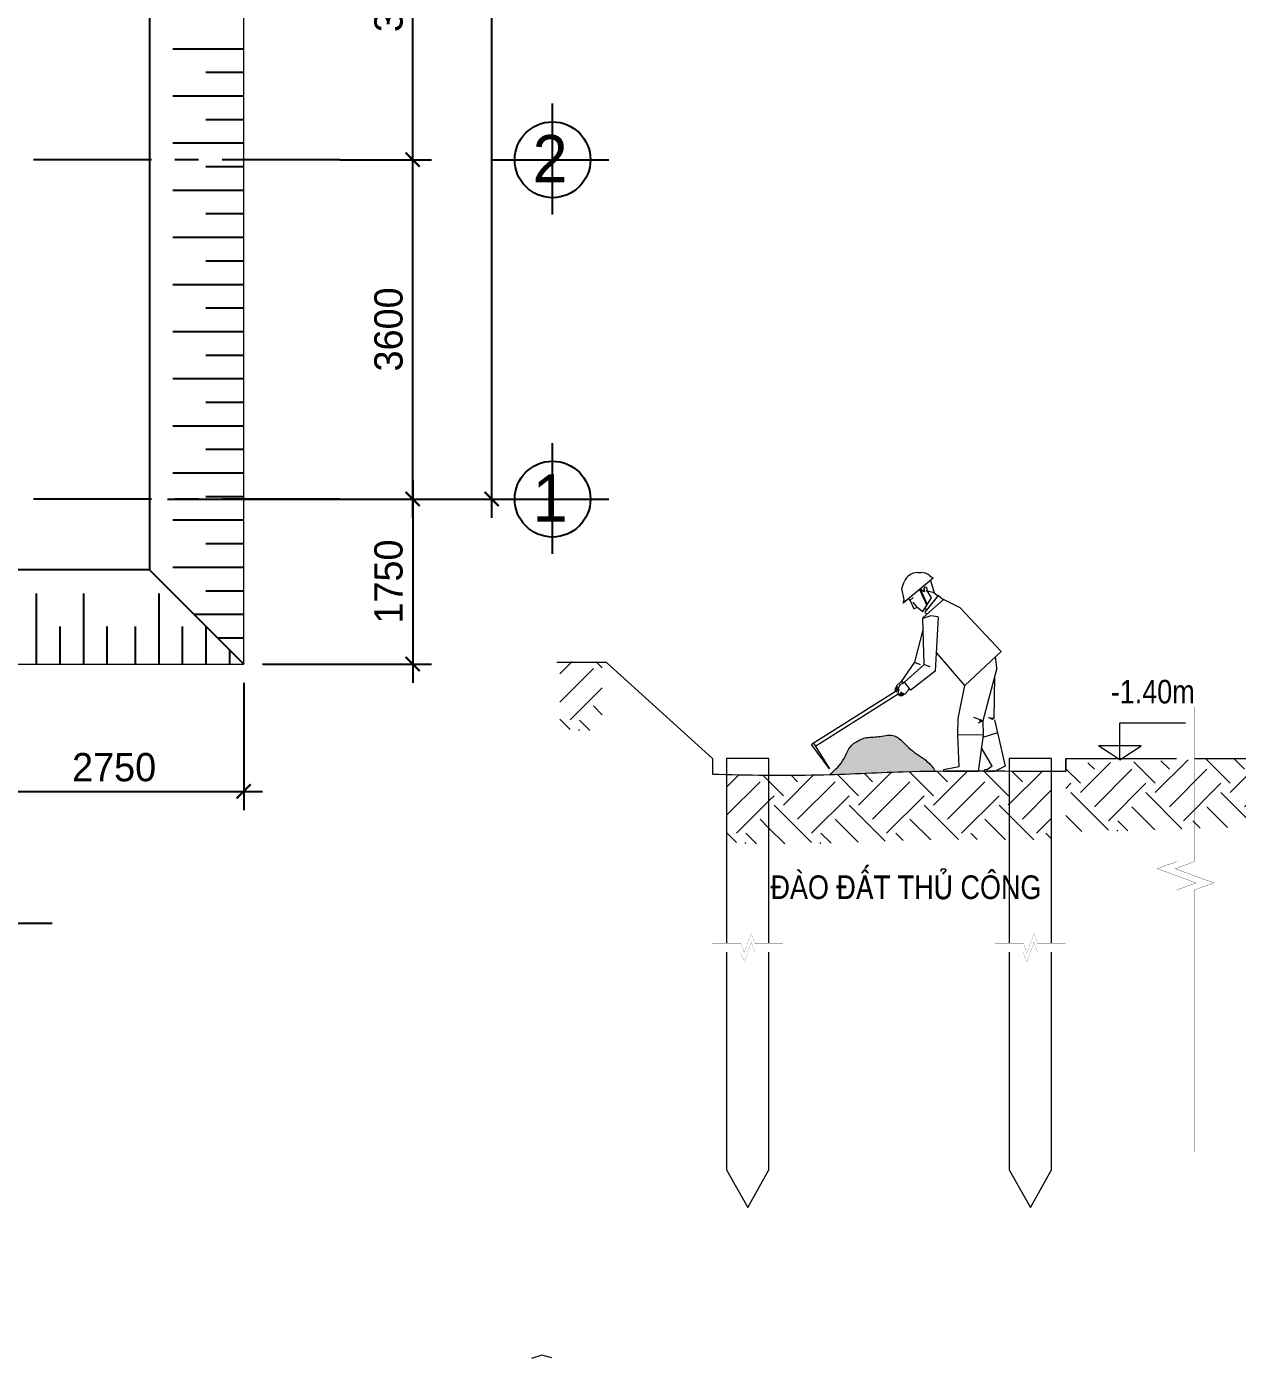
# Model space of a CAD drawing. Extents: x -134084 to 44078, y -38908 to 20492.
# Drawn here: x 19581 to 32428, y -22884 to -8756 of the extents above; entities that cross this region are included whole.
import ezdxf

# ---------------------------------------------------------------- set-up
doc = ezdxf.new("R2010")
doc.units = 0
doc.header["$MEASUREMENT"] = 0
doc.linetypes.add('CENTER', pattern=[2, 1.25, -0.25, 0.25, -0.25])
doc.layers.get('0').update_dxf_attribs({"linetype": 'CONTINUOUS'})
doc.layers.get('DEFPOINTS').update_dxf_attribs({"linetype": 'CONTINUOUS'})
for name, color, linetype in [('CHU', 3, 'CONTINUOUS'), ('DIM', 8, 'CONTINUOUS'), ('K2', 4, 'CONTINUOUS'), ('NET-CAT', 3, 'CONTINUOUS'), ('THAY', 4, 'CONTINUOUS'), ('tim truc', 9, 'CONTINUOUS')]:
    doc.layers.add(name, color=color, linetype=linetype)
for name, color, linetype, lineweight in [('K-THUOC', 7, 'CONTINUOUS', 18), ('KICTHUOC', 3, 'CONTINUOUS', 20), ('MANH', 3, 'CONTINUOUS', 15)]:
    doc.layers.add(name, color=color, linetype=linetype, lineweight=lineweight)
doc.styles.add('H', font='')
doc.styles.add('TIEU DE_02_SON', font='', dxfattribs={"height": 500})
doc.styles.get('H').set_extended_font_data('VNI-Avo')
doc.styles.get('TIEU DE_02_SON').set_extended_font_data('VNI-Helve-Condense')
doc.dimstyles.new('1-100', dxfattribs={"dimtxt": 300, "dimasz": 150, "dimexe": 200, "dimexo": 200, "dimgap": 100, "dimtad": 1, "dimtoh": 1, "dimdec": 0, "dimzin": 0, "dimdsep": 46, "dimtxsty": 'H', "dimblk": 'ARCHTICK', "dimcen": 1, "dimdle": 200, "dimclrd": 8, "dimclre": 8, "dimclrt": 3, "dimadec": 0, "dimazin": 0, "dimtfac": 1, "dimtdec": 0, "dimtix": 1, "dimtmove": 2, "dimatfit": 3, "dimldrblk": 'ARCHTICK', "dimfxl": 1, "dimtolj": 1, "dimtzin": 0, "dimarcsym": 0})
pattern_1 = [(45, (-175737.27, -299714.05), (9e-14, 795.4951), [562.5, -562.5]), (45, (-175886.4, -299564.9), (9e-14, 795.4951), [562.5, -562.5]), (45, (-176035.6, -299415.74), (9e-14, 795.4951), [562.5, -562.5]), (135, (-176035.6, -299316.3), (-795.4951, 2e-13), [562.5, -562.5]), (135, (-175886.4, -299167.15), (-795.4951, 2e-13), [562.5, -562.5]), (135, (-175737.27, -299018), (-795.4951, 2e-13), [562.5, -562.5])]

# ---------------------------------------------------------------- blocks, each defined once
blk = doc.blocks.new('_ArchTick')
at = {"color": 0, "linetype": 'ByBlock', "const_width": 0.15}
blk.add_lwpolyline([(-0.5, -0.5), (0.5, 0.5)], dxfattribs=at)
blk = doc.blocks.new('*D58')
at = {"layer": 'DEFPOINTS', "color": 0, "transparency": 16777216}
for p in [(23552, 13832), (21724, -13768), (24515, -13768)]:
    blk.add_point(p, dxfattribs=at)
at = {"layer": 'DIM', "color": 8, "lineweight": -2, "transparency": 16777216}
for p, q in [((24515, 14032), (24515, -13968)), ((23752, 13832), (24715, 13832)), ((21924, -13768), (24715, -13768))]:
    blk.add_line(p, q, dxfattribs=at)
at = {"layer": 'DIM', "color": 8, "lineweight": -2, "transparency": 16777216, "xscale": 150, "yscale": 150, "zscale": 150}
for p, rotation in [((24515, 13832), 90), ((24515, -13768), 270)]:
    blk.add_blockref('_ArchTick', p, dxfattribs=dict(at, rotation=rotation))
at = {"layer": 'DIM', "color": 3, "transparency": 16777216, "insert": (24259, 32), "char_height": 300, "attachment_point": 5, "rotation": 90, "style": 'H'}
blk.add_mtext('\\A1;27600', dxfattribs=at)
blk = doc.blocks.new('*D60')
at = {"layer": 'DEFPOINTS', "color": 0, "transparency": 16777216}
for p in [(22705, -10168), (23677, -10168), (20876, -13768)]:
    blk.add_point(p, dxfattribs=at)
at = {"layer": 'DIM', "color": 8, "lineweight": -2, "transparency": 16777216}
for p, q in [((23677, -13968), (23677, -9968)), ((22905, -10168), (23877, -10168)), ((21076, -13768), (23877, -13768))]:
    blk.add_line(p, q, dxfattribs=at)
at = {"layer": 'DIM', "color": 8, "lineweight": -2, "transparency": 16777216, "xscale": 150, "yscale": 150, "zscale": 150}
for p, rotation in [((23677, -10168), 90), ((23677, -13768), 270)]:
    blk.add_blockref('_ArchTick', p, dxfattribs=dict(at, rotation=rotation))
at = {"layer": 'DIM', "color": 3, "transparency": 16777216, "insert": (23422, -11968), "char_height": 300, "attachment_point": 5, "rotation": 90, "style": 'H'}
blk.add_mtext('\\A1;3600', dxfattribs=at)
blk = doc.blocks.new('*D61')
at = {"layer": 'DEFPOINTS', "color": 0, "transparency": 16777216}
for p in [(22705, -6568), (23677, -6568), (22705, -10168)]:
    blk.add_point(p, dxfattribs=at)
at = {"layer": 'DIM', "color": 8, "lineweight": -2, "transparency": 16777216}
for p, q in [((23677, -10368), (23677, -6368)), ((22905, -6568), (23877, -6568)), ((22905, -10168), (23877, -10168))]:
    blk.add_line(p, q, dxfattribs=at)
at = {"layer": 'DIM', "color": 8, "lineweight": -2, "transparency": 16777216, "xscale": 150, "yscale": 150, "zscale": 150}
for p, rotation in [((23677, -6568), 90), ((23677, -10168), 270)]:
    blk.add_blockref('_ArchTick', p, dxfattribs=dict(at, rotation=rotation))
at = {"layer": 'DIM', "color": 3, "transparency": 16777216, "insert": (23422, -8368), "char_height": 300, "attachment_point": 5, "rotation": 90, "style": 'H'}
blk.add_mtext('\\A1;3600', dxfattribs=at)
blk = doc.blocks.new('*D66')
at = {"layer": 'DEFPOINTS', "color": 0, "transparency": 16777216}
for p in [(21924, -13768), (21884, -15518), (23677, -15518)]:
    blk.add_point(p, dxfattribs=at)
at = {"layer": 'THAY', "color": 8, "lineweight": -2, "transparency": 16777216}
for p, q in [((23677, -13568), (23677, -15718)), ((22124, -13768), (23877, -13768)), ((22084, -15518), (23877, -15518))]:
    blk.add_line(p, q, dxfattribs=at)
at = {"layer": 'THAY', "color": 8, "lineweight": -2, "transparency": 16777216, "xscale": 150, "yscale": 150, "zscale": 150}
for p, rotation in [((23677, -13768), 90), ((23677, -15518), 270)]:
    blk.add_blockref('_ArchTick', p, dxfattribs=dict(at, rotation=rotation))
at = {"layer": 'THAY', "color": 3, "transparency": 16777216, "insert": (23422, -14643), "char_height": 300, "attachment_point": 5, "rotation": 90, "style": 'H'}
blk.add_mtext('\\A1;1750', dxfattribs=at)
blk = doc.blocks.new('*D67')
at = {"layer": 'DEFPOINTS', "color": 0, "transparency": 16777216}
for p in [(21884, -15518), (19134, -16448), (21884, -16869)]:
    blk.add_point(p, dxfattribs=at)
at = {"layer": 'THAY', "color": 8, "lineweight": -2, "transparency": 16777216}
for p, q in [((21884, -15718), (21884, -17069)), ((19134, -16648), (19134, -17069)), ((18934, -16869), (22084, -16869))]:
    blk.add_line(p, q, dxfattribs=at)
at = {"layer": 'THAY', "color": 8, "lineweight": -2, "transparency": 16777216, "xscale": 150, "yscale": 150, "zscale": 150, "rotation": 180}
blk.add_blockref('_ArchTick', (19134, -16869), dxfattribs=at)
at = {"layer": 'THAY', "color": 8, "lineweight": -2, "transparency": 16777216, "xscale": 150, "yscale": 150, "zscale": 150}
blk.add_blockref('_ArchTick', (21884, -16869), dxfattribs=at)
at = {"layer": 'THAY', "color": 3, "transparency": 16777216, "insert": (20509, -16614), "char_height": 300, "attachment_point": 5, "style": 'H'}
blk.add_mtext('\\A1;2750', dxfattribs=at)

msp = doc.modelspace()

# ---------------------------------------------------------------- hatches: boundary and pattern name
at = {"layer": 'KICTHUOC'}
h = msp.add_hatch(dxfattribs=at)
h.set_pattern_fill('EARTH', color=256, scale=2250, angle=45, style=0)
h.set_pattern_definition([(45, (-177505.27, -298512.93), (9e-14, 795.4951), [562.5, -562.5]), (45, (-177654.4, -298363.8), (9e-14, 795.4951), [562.5, -562.5]), (45, (-177803.6, -298214.6), (9e-14, 795.4951), [562.5, -562.5]), (135, (-177803.6, -298115.2), (-795.4951, 2e-13), [562.5, -562.5]), (135, (-177654.4, -297966), (-795.4951, 2e-13), [562.5, -562.5]), (135, (-177505.27, -297816.9), (-795.4951, 2e-13), [562.5, -562.5])])
edge = h.paths.add_edge_path()
edge.add_spline(control_points=[(25689, -15495.3), (25539, -15494.1), (25389, -15491.5), (25239, -15488.5)], knot_values=[99.9788938, 99.9788938, 99.9788938, 99.9788938, 399.9405183, 399.9405183, 399.9405183, 399.9405183], degree=3, periodic=0)
edge.add_line((25239, -15488.5), (25239, -16218))
edge.add_spline(control_points=[(25239, -16218), (25279.6, -16218.4), (25303.8, -16218.9), (25447.4, -16221.6), (25567.7, -16223.4), (25689, -16224.4)], knot_values=[120.4707222, 120.4707222, 120.4707222, 120.4707222, 168.3704803, 168.3704803, 403.8794669, 403.8794669, 403.8794669, 403.8794669], degree=3, periodic=0)
edge.add_line((25689, -16224.4), (25689, -15495.3))
h = msp.add_hatch(dxfattribs=at)
h.set_pattern_fill('AR-SAND', color=256, scale=15, style=0)
h.set_pattern_definition([(37.5, (-175737.268, -299714.05), (-0.9449004, 28.9023565), [0, -22.8, 0, -25.5, 0, -24.375]), (7.5, (-175737.268, -299714.05), (26.5466506, 42.332191), [0, -12.3, 0, -20.55, 0, -7.875]), (327.5, (-175755.718, -299714.05), (46.712128, 0.0848858), [0, -7.5, 0, -27, 0, -35.25]), (317.5, (-175755.718, -299714.05), (45.091899, 13.1651335), [0, -3.75, 0, -17.7, 0, -20.25])])
edge = h.paths.add_edge_path()
edge.add_spline(control_points=[(29216.6, -16653.6), (29212, -16644.7), (29186.1, -16595.4), (29091.3, -16508.6), (28934.5, -16420.2), (28800.5, -16240.3), (28619.8, -16297.8), (28494.5, -16288.9), (28391.1, -16333.3), (28301.4, -16400.5), (28251.2, -16556.3), (28161, -16638.5), (28104.4, -16690.2)], knot_values=[0, 0, 0, 0, 19.9601333, 111.3486581, 248.0949618, 391.8292486, 495.6560868, 590.4628416, 642.074694, 717.3707444, 806.3714977, 957.0019429, 957.0019429, 957.0019429, 957.0019429], degree=3, periodic=0)
edge.add_spline(control_points=[(28104.4, -16690.2), (28363.2, -16682.2), (28733.8, -16662.2), (29104.7, -16655), (29216.6, -16653.6)], knot_values=[831.6369859, 831.6369859, 831.6369859, 831.6369859, 1349.5994576, 1573.5854959, 1573.5854959, 1573.5854959, 1573.5854959], degree=3, periodic=0)
h = msp.add_hatch(dxfattribs=at)
h.set_pattern_fill('EARTH', color=256, scale=2250, angle=45, style=0)
h.set_pattern_definition([(45, (-172587.27, -299582), (9e-14, 795.4951), [562.5, -562.5]), (45, (-172736.4, -299432.84), (9e-14, 795.4951), [562.5, -562.5]), (45, (-172885.6, -299283.7), (9e-14, 795.4951), [562.5, -562.5]), (135, (-172885.6, -299184.25), (-795.4951, 2e-13), [562.5, -562.5]), (135, (-172736.4, -299035.1), (-795.4951, 2e-13), [562.5, -562.5]), (135, (-172587.27, -298885.94), (-795.4951, 2e-13), [562.5, -562.5])])
edge = h.paths.add_edge_path()
edge.add_spline(control_points=[(33157, -16520.8), (33108.4, -16520.5), (33059.8, -16520.3), (33011.3, -16520.1)], knot_values=[2003.309991, 2003.309991, 2003.309991, 2003.309991, 2100.4509862, 2100.4509862, 2100.4509862, 2100.4509862], degree=3, periodic=0)
edge.add_line((33011.3, -16520.1), (33001.3, -16525))
edge.add_line((33001.3, -16525), (32915.2, -16525))
edge.add_line((32915.2, -16525), (32892.9, -16525))
edge.add_line((32892.9, -16525), (32892.9, -16519.7))
edge.add_spline(control_points=[(32892.9, -16519.7), (32870.9, -16519.6), (32848.8, -16519.6), (32826.8, -16519.6)], knot_values=[1880.3502202, 1880.3502202, 1880.3502202, 1880.3502202, 1924.4164906, 1924.4164906, 1924.4164906, 1924.4164906], degree=3, periodic=0)
edge.add_line((32826.8, -16519.6), (32826, -16525))
edge.add_line((32826, -16525), (32460.6, -16525))
edge.add_line((32460.6, -16525), (32460.6, -16520.6))
edge.add_spline(control_points=[(32460.6, -16520.6), (32429.3, -16520.8), (32398, -16521.1), (32366.6, -16521.5)], knot_values=[1573.5854959, 1573.5854959, 1573.5854959, 1573.5854959, 1636.2629448, 1636.2629448, 1636.2629448, 1636.2629448], degree=3, periodic=0)
edge.add_spline(control_points=[(32366.6, -16521.5), (32254.7, -16522.9), (31883.8, -16530.1), (31513.2, -16550.1), (31254.4, -16558.1)], knot_values=[831.6369859, 831.6369859, 831.6369859, 831.6369859, 1055.6230241, 1573.5854959, 1573.5854959, 1573.5854959, 1573.5854959], degree=3, periodic=0)
edge.add_spline(control_points=[(31254.4, -16558.1), (31213.9, -16559.4), (30998.2, -16565.3), (30782.4, -16565.9), (30607, -16564.4)], knot_values=[399.9405183, 399.9405183, 399.9405183, 399.9405183, 480.8505972, 831.6369859, 831.6369859, 831.6369859, 831.6369859], degree=3, periodic=0)
edge.add_line((30607, -16564.4), (30607, -17293.5))
edge.add_spline(control_points=[(30607, -17293.5), (30625.9, -17293.6), (30644.7, -17293.8), (30804.2, -17294.7), (30946.1, -17294.2), (31103.7, -17291.3), (31118.1, -17291), (31143.3, -17290.4), (31154.2, -17290.2), (31175.9, -17289.7), (31186.7, -17289.4), (31219.2, -17288.5), (31240.7, -17287.9), (31305.2, -17286), (31347.9, -17284.5), (31483.8, -17279.6), (31575.9, -17275.7), (31757.2, -17268), (31846.5, -17264.3), (31963.2, -17260), (31991.9, -17259), (32029.9, -17257.8), (32039.5, -17257.5), (32057.1, -17257), (32065.1, -17256.8), (32081.1, -17256.3), (32089.1, -17256.1), (32113.2, -17255.4), (32129.3, -17255), (32177.5, -17253.9), (32209.8, -17253.2), (32306.7, -17251.4), (32371.6, -17250.5), (32567.1, -17248.6), (32698.6, -17248.4), (32939, -17248.8), (33047.7, -17249.3), (33157, -17249.8)], knot_values=[403.8794669, 403.8794669, 403.8794669, 403.8794669, 440.4993348, 440.4993348, 712.6281893, 712.6281893, 739.8084408, 739.8084408, 760.4049417, 760.4049417, 781.0014426, 781.0014426, 822.1944443, 822.1944443, 904.5804478, 904.5804478, 1086.1355137, 1086.1355137, 1267.6905795, 1267.6905795, 1327.1835748, 1327.1835748, 1347.1759111, 1347.1759111, 1363.9557287, 1363.9557287, 1380.7355462, 1380.7355462, 1414.2951813, 1414.2951813, 1481.4144514, 1481.4144514, 1615.6529917, 1615.6529917, 1884.1300722, 1884.1300722, 2102.6624465, 2102.6624465, 2102.6624465, 2102.6624465], degree=3, periodic=0)
edge.add_line((33157, -17249.8), (33157, -16520.8))
h = msp.add_hatch(dxfattribs=at)
h.set_pattern_fill('EARTH', color=256, scale=2250, angle=45, style=0)
h.set_pattern_definition(pattern_1)
edge = h.paths.add_edge_path()
edge.add_spline(control_points=[(30007, -16652.8), (29958.4, -16652.6), (29909.8, -16652.4), (29861.3, -16652.2)], knot_values=[2003.309991, 2003.309991, 2003.309991, 2003.309991, 2100.4509862, 2100.4509862, 2100.4509862, 2100.4509862], degree=3, periodic=0)
edge.add_line((29861.3, -16652.2), (29851.3, -16657))
edge.add_line((29851.3, -16657), (29765.2, -16657))
edge.add_line((29765.2, -16657), (29742.9, -16657))
edge.add_line((29742.9, -16657), (29742.9, -16651.8))
edge.add_spline(control_points=[(29742.9, -16651.8), (29720.9, -16651.7), (29698.8, -16651.6), (29676.8, -16651.6)], knot_values=[1880.3502202, 1880.3502202, 1880.3502202, 1880.3502202, 1924.4164906, 1924.4164906, 1924.4164906, 1924.4164906], degree=3, periodic=0)
edge.add_line((29676.8, -16651.6), (29676, -16657))
edge.add_line((29676, -16657), (29310.6, -16657))
edge.add_line((29310.6, -16657), (29310.6, -16652.6))
edge.add_spline(control_points=[(29310.6, -16652.6), (29279.3, -16652.9), (29248, -16653.2), (29216.6, -16653.6)], knot_values=[1573.5854959, 1573.5854959, 1573.5854959, 1573.5854959, 1636.2629448, 1636.2629448, 1636.2629448, 1636.2629448], degree=3, periodic=0)
edge.add_spline(control_points=[(29216.6, -16653.6), (29104.7, -16655), (28733.8, -16662.2), (28363.2, -16682.2), (28104.4, -16690.2)], knot_values=[831.6369859, 831.6369859, 831.6369859, 831.6369859, 1055.6230241, 1573.5854959, 1573.5854959, 1573.5854959, 1573.5854959], degree=3, periodic=0)
edge.add_spline(control_points=[(28104.4, -16690.2), (28063.9, -16691.5), (27848.2, -16697.4), (27632.4, -16697.9), (27457, -16696.5)], knot_values=[399.9405183, 399.9405183, 399.9405183, 399.9405183, 480.8505972, 831.6369859, 831.6369859, 831.6369859, 831.6369859], degree=3, periodic=0)
edge.add_line((27457, -16696.5), (27457, -17425.5))
edge.add_spline(control_points=[(27457, -17425.5), (27475.9, -17425.7), (27494.7, -17425.8), (27654.2, -17426.7), (27796.1, -17426.2), (27953.7, -17423.3), (27968.1, -17423), (27993.3, -17422.5), (28004.2, -17422.2), (28025.9, -17421.7), (28036.7, -17421.4), (28069.2, -17420.6), (28090.7, -17420), (28155.2, -17418), (28197.9, -17416.6), (28333.8, -17411.6), (28425.9, -17407.7), (28607.2, -17400.1), (28696.5, -17396.3), (28813.2, -17392.1), (28841.9, -17391.1), (28879.9, -17389.9), (28889.5, -17389.6), (28907.1, -17389.1), (28915.1, -17388.8), (28931.1, -17388.4), (28939.1, -17388.1), (28963.2, -17387.5), (28979.3, -17387.1), (29027.5, -17385.9), (29059.8, -17385.2), (29156.7, -17383.4), (29221.6, -17382.5), (29417.1, -17380.6), (29548.6, -17380.4), (29789, -17380.8), (29897.7, -17381.3), (30007, -17381.8)], knot_values=[403.8794669, 403.8794669, 403.8794669, 403.8794669, 440.4993348, 440.4993348, 712.6281893, 712.6281893, 739.8084408, 739.8084408, 760.4049417, 760.4049417, 781.0014426, 781.0014426, 822.1944443, 822.1944443, 904.5804478, 904.5804478, 1086.1355137, 1086.1355137, 1267.6905795, 1267.6905795, 1327.1835748, 1327.1835748, 1347.1759111, 1347.1759111, 1363.9557287, 1363.9557287, 1380.7355462, 1380.7355462, 1414.2951813, 1414.2951813, 1481.4144514, 1481.4144514, 1615.6529917, 1615.6529917, 1884.1300722, 1884.1300722, 2102.6624465, 2102.6624465, 2102.6624465, 2102.6624465], degree=3, periodic=0)
edge.add_line((30007, -17381.8), (30007, -16652.8))
h = msp.add_hatch(dxfattribs=at)
h.set_pattern_fill('EARTH', color=256, scale=2250, angle=45, style=0)
h.set_pattern_definition(pattern_1)
edge = h.paths.add_edge_path()
edge.add_spline(control_points=[(30457, -16654), (30411, -16654), (30261, -16654), (30111, -16653.3), (30007, -16652.8)], knot_values=[2100.4509862, 2100.4509862, 2100.4509862, 2100.4509862, 2192.3649311, 2400.4270255, 2400.4270255, 2400.4270255, 2400.4270255], degree=3, periodic=0)
edge.add_line((30007, -16652.8), (30007, -17381.8))
edge.add_spline(control_points=[(30007, -17381.8), (30032, -17382), (30057, -17382.1), (30119.8, -17382.3), (30157.6, -17382.5), (30229, -17382.7), (30262.6, -17382.8), (30310.6, -17382.9), (30325, -17383), (30378.7, -17383), (30417.9, -17383.1), (30457, -17383)], knot_values=[2102.6624465, 2102.6624465, 2102.6624465, 2102.6624465, 2152.6071527, 2152.6071527, 2227.7916481, 2227.7916481, 2294.2746763, 2294.2746763, 2322.6899457, 2322.6899457, 2400.3507956, 2400.3507956, 2400.3507956, 2400.3507956], degree=3, periodic=0)
edge.add_line((30457, -17383), (30457, -16654))
h = msp.add_hatch(dxfattribs=at)
h.set_pattern_fill('EARTH', color=256, scale=2250, angle=45, style=0)
h.set_pattern_definition(pattern_1)
edge = h.paths.add_edge_path()
edge.add_spline(control_points=[(27457, -16696.5), (27307, -16695.2), (27157, -16692.6), (27007, -16689.6)], knot_values=[99.9788938, 99.9788938, 99.9788938, 99.9788938, 399.9405183, 399.9405183, 399.9405183, 399.9405183], degree=3, periodic=0)
edge.add_line((27007, -16689.6), (27007, -17419.1))
edge.add_spline(control_points=[(27007, -17419.1), (27047.6, -17419.6), (27071.8, -17420), (27215.4, -17422.7), (27335.7, -17424.5), (27457, -17425.5)], knot_values=[120.4707222, 120.4707222, 120.4707222, 120.4707222, 168.3704803, 168.3704803, 403.8794669, 403.8794669, 403.8794669, 403.8794669], degree=3, periodic=0)
edge.add_line((27457, -17425.5), (27457, -16696.5))

# ---------------------------------------------------------------- linework, layer by layer
at = {"layer": 'K-THUOC'}
for p, q in [((31181.1, -16143.4), (31876.9, -16143.4)), ((31181.1, -16532.7), (31181.1, -16143.4)), ((31407.9, -16384.1), (30954.3, -16384.1)), ((31181.1, -16532.7), (30954.3, -16384.1)), ((31181.1, -16532.7), (31407.9, -16384.1))]:
    msp.add_line(p, q, dxfattribs=at)
at = {"layer": 'K2'}
for p, q in [((25161.4, -10747.4), (25161.4, -9573.1)), ((24514.7, -10168.4), (25758, -10168.4)), ((25161.4, -14347.4), (25161.4, -13173.1)), ((24514.7, -13768.4), (25758, -13768.4)), ((18607.1, -18265.3), (19850.4, -18265.3))]:
    msp.add_line(p, q, dxfattribs=at)
for centre in [(25161.4, -10168.4), (25161.4, -13768.4)]:
    msp.add_circle(centre, 402, dxfattribs=at)
at = {"layer": 'KICTHUOC'}
for p, q in [((21883.8, -15518.4), (21883.8, -568.4)), ((15348.4, -14518.4), (20883.8, -14518.4)), ((29034.9, -14547), (29069.5, -14547.1)), ((28868.5, -14717.5), (28893.1, -14647.4)), ((29199.2, -14607.2), (28881.5, -14870.6)), ((29159.4, -14577.2), (29199.2, -14607.2)), ((29169.9, -14631.4), (29210.6, -14761.2)), ((28891.8, -14835.1), (28868.5, -14717.5)), ((28938.7, -14823.2), (28950.8, -14845.6)), ((28950.8, -14845.6), (28986.9, -14813.2)), ((29054.9, -14726.8), (29131.2, -14897.2)), ((29101.8, -14753.7), (29061.7, -14721.1)), ((29061.7, -14721.1), (29137.4, -14887.5)), ((29090.9, -14959.6), (29184, -14815.4)), ((29106, -14707.9), (29099.8, -14714.9)), ((29099.8, -14714.9), (29106, -14748.8)), ((29106, -14748.8), (29101.8, -14753.7)), ((29106.7, -14702.1), (29103.9, -14724.5)), ((29131.9, -14705.3), (29106.7, -14702.1)), ((29253.1, -14791.5), (29110, -14966.5)), ((29139.6, -14744.8), (29121.9, -14743.8)), ((29139.6, -14744.8), (29131.9, -14705.3)), ((29184, -14815.4), (29139.6, -14744.8)), ((29210.6, -14761.2), (29139.6, -14744.8)), ((29210.6, -14761.2), (29250.9, -14794.1)), ((29304.9, -14835.3), (29253.1, -14791.5)), ((28881.5, -14870.6), (28891.8, -14835.1)), ((28950.8, -14845.6), (28955, -14845.5)), ((28955, -14845.5), (28996.5, -14932.5)), ((29029.8, -14915.6), (28987.7, -14862.4)), ((28996.5, -14932.5), (29029.8, -14915.6)), ((29029.8, -14915.6), (29090.9, -14959.6)), ((29092.7, -15023.9), (29304.9, -14835.3)), ((29110, -14966.5), (29135.6, -14993.8)), ((29130.3, -14941.7), (29110.6, -14928.9)), ((29485.4, -14921.9), (29310, -14834.6)), ((29486.6, -14922.9), (29920.3, -15386.1)), ((29173.7, -15006.7), (29089.9, -15036.6)), ((29091.3, -15026.7), (29089.9, -15036.6)), ((29106, -15522.3), (29089.9, -15036.6)), ((29249.8, -15018), (29175.9, -15006.4)), ((29252.3, -15022.4), (29219.6, -15591.9)), ((29093.4, -15140.7), (29003.5, -15497.7)), ((29536.8, -15745.2), (29231, -15393.3)), ((29920.3, -15386.1), (29536.8, -15745.2)), ((15167.5, -15518.4), (21883.8, -15518.4)), ((25732, -15500), (25205, -15500)), ((26857, -16519.7), (25732, -15500)), ((29003.5, -15497.7), (28859.3, -15703.3)), ((28895.4, -15709.4), (29106, -15522.3)), ((29003.5, -15497.7), (29062.7, -15523.5)), ((29106, -15522.3), (29164, -15542.4)), ((29106, -15522.3), (29125.8, -15529.2)), ((29874.1, -15560.9), (29863.1, -15439.7)), ((29219.6, -15591.9), (28967.1, -15792.5)), ((29874.1, -15560.9), (29726, -16121.4)), ((29850.5, -15650.3), (29843.8, -16096.8)), ((28806.8, -15806.2), (27907.3, -16370.7)), ((28813.2, -15746.9), (28793.4, -15792.2)), ((28818.3, -15759.5), (28805.4, -15795.7)), ((28805.4, -15795.7), (28809.1, -15811.8)), ((28807.7, -15805.7), (28806.8, -15806.2)), ((28809.1, -15811.8), (28817, -15807.8)), ((28853, -15709.5), (28813.2, -15746.9)), ((28817, -15807.8), (28819.9, -15796.5)), ((28840.5, -15786.5), (28819.3, -15798.9)), ((28820.4, -15791.1), (28819.6, -15798.7)), ((28844.5, -15739.9), (28820.4, -15791.1)), ((28826.8, -15838.7), (28840.5, -15786.5)), ((28879.4, -15723.7), (28844.5, -15739.9)), ((28862.3, -15811.5), (28845.5, -15837.7)), ((28875, -15821.7), (28851.7, -15848.4)), ((28861.8, -15703.7), (28856.5, -15709.3)), ((28859.3, -15703.3), (28895.4, -15709.4)), ((28895.4, -15709.4), (28879.4, -15723.7)), ((28960.8, -15791.8), (28895.4, -15709.4)), ((28935.9, -15800.1), (28899.4, -15836.9)), ((28949.7, -15777.8), (28936.8, -15787.8)), ((29464, -16094.5), (29536.8, -15745.2)), ((28826.8, -15838.7), (27954.1, -16389.7)), ((28845.5, -15837.7), (28834.4, -15844.5)), ((28851.7, -15848.4), (28846.9, -15850.9)), ((28863.3, -15850.3), (28855.5, -15853.5)), ((28887.1, -15829.4), (28863.3, -15850.3)), ((28899.4, -15836.9), (28865.8, -15855.1)), ((29460.5, -16268.9), (29464, -16094.5)), ((29726, -16121.4), (29630.2, -16086.8)), ((29843.8, -16096.8), (29783.5, -16089.1)), ((29830.8, -16095.1), (29804.4, -16100.5)), ((29843.8, -16096.8), (29817.5, -16109.8)), ((29726, -16121.4), (29677.1, -16144.9)), ((29712.7, -16116.6), (29686.3, -16124.3)), ((29726, -16121.4), (29730.4, -16274.3)), ((29850.3, -16109.8), (29884, -16249.1)), ((28098.7, -16631.2), (27907.3, -16370.7)), ((27930.9, -16355.9), (28098.7, -16631.2)), ((29730.4, -16274.3), (29460.5, -16268.9)), ((29476.2, -16609.9), (29460.5, -16268.9)), ((29730.4, -16274.3), (29676, -16657)), ((29884, -16249.1), (29727.1, -16297)), ((29884, -16249.1), (29963.3, -16602.2)), ((26857, -16519.7), (26857, -16686.5)), ((29825, -16602.7), (29711.6, -16406.2)), ((30607, -16519.7), (31783.5, -16519.7)), ((30607, -16519.7), (30607, -16653.9)), ((30607, -16653.9), (30607, -16519.7)), ((31972.4, -16519.7), (33146.8, -16519.7)), ((29476.2, -16609.9), (29310.6, -16638.8)), ((29310.6, -16638.8), (29310.6, -16657)), ((29676, -16657), (29310.6, -16657)), ((29775.7, -16636.8), (29742.9, -16641.6)), ((29742.9, -16657), (29742.9, -16641.6)), ((29851.3, -16657), (29742.9, -16657)), ((29851.3, -16657), (29765.2, -16657)), ((29825, -16602.7), (29775.7, -16636.8)), ((29963.3, -16602.2), (29851.3, -16657)), ((29963.3, -16602.2), (29851.3, -16657)), ((27007, -20884.7), (27232, -21282.6)), ((27232, -21282.6), (27457, -20884.7)), ((30007, -20884.7), (30232, -21282.6)), ((30232, -21282.6), (30457, -20884.7))]:
    msp.add_line(p, q, dxfattribs=at)
at = {"layer": 'KICTHUOC', "linetype": 'Continuous'}
for points in [[(31783.5, -20698.7, 3, 3, 0), (31783.5, -17914.2, 3, 3, 0), (31989.5, -17839.2, 3, 3, 0), (31577.4, -17689.2, 3, 3, 0), (31783.5, -17614.2, 3, 3, 0), (31783.5, -15967.6, 0, 0, 0)], [(31972.4, -20689.6, 3, 3, 0), (31972.4, -17914.2, 3, 3, 0), (32178.5, -17839.2, 3, 3, 0), (31766.3, -17689.2, 3, 3, 0), (31972.4, -17614.2, 3, 3, 0), (31972.4, -15968.5, 0, 0, 0)], [(26857, -18478.7, 1.5, 1.5, 0), (27157, -18478.7, 1.5, 1.5, 0), (27194.5, -18581.7, 1.5, 1.5, 0), (27269.5, -18375.6, 1.5, 1.5, 0), (27307, -18478.7, 1.5, 1.5, 0), (27607, -18478.7, 0, 0, 0)], [(26857, -18573.1, 1.5, 1.5, 0), (27157, -18573.1, 1.5, 1.5, 0), (27194.5, -18676.2, 1.5, 1.5, 0), (27269.5, -18470.1, 1.5, 1.5, 0), (27307, -18573.1, 1.5, 1.5, 0), (27607, -18573.1, 0, 0, 0)], [(29857, -18478.7, 1.5, 1.5, 0), (30157, -18478.7, 1.5, 1.5, 0), (30194.5, -18581.7, 1.5, 1.5, 0), (30269.5, -18375.6, 1.5, 1.5, 0), (30307, -18478.7, 1.5, 1.5, 0), (30607, -18478.7, 0, 0, 0)], [(29857, -18573.1, 1.5, 1.5, 0), (30157, -18573.1, 1.5, 1.5, 0), (30194.5, -18676.2, 1.5, 1.5, 0), (30269.5, -18470.1, 1.5, 1.5, 0), (30307, -18573.1, 1.5, 1.5, 0), (30607, -18573.1, 0, 0, 0)]]:
    msp.add_lwpolyline(points, format="xyseb", dxfattribs=at)
at = {"layer": 'KICTHUOC'}
for points in [[(27457, -18478.7), (27457, -16519.7), (27007, -16519.7), (27007, -18478.7)], [(30457, -18478.7), (30457, -16519.7), (30007, -16519.7), (30007, -18478.7)], [(27007, -18573.1), (27007, -20884.7)], [(27457, -20884.7), (27457, -18573.1)], [(30007, -18573.1), (30007, -20884.7)], [(30457, -20884.7), (30457, -18573.1)]]:
    msp.add_lwpolyline(points, dxfattribs=at)
for centre, radius, start, end in [((29034.6, -14697), 150, 89.88776, 160.66301), ((29069.2, -14697.1), 150, 53.04277, 89.88776), ((29308, -14838.6), 4.5, 63.52606, 133.11284), ((29483.4, -14926), 4.5, 43.11284, 63.52606), ((29095.7, -15027.3), 4.5, 131.63201, 172.25886), ((29175.2, -15010.9), 4.5, 81.08386, 109.6638), ((29247.8, -15022.1), 4.5, 356.71253, 64.20387), ((28857.4, -15775.4), 66.1, 194.67051, 211.06101), ((28857.4, -15775.4), 66.1, 63.01383, 93.81066), ((28870.7, -15789.2), 66.1, 350.53905, 1.21475), ((28964.3, -15789), 4.5, 218.47507, 308.47507), ((28870.7, -15789.2), 66.1, 228.46948, 265.81802)]:
    msp.add_arc(centre, radius, start, end, dxfattribs=at)
for points in [[(28104.4, -16690.2), (28253.9, -16520.8), (28315.9, -16402.6), (28403.2, -16330.9), (28475, -16301.8), (28616.5, -16288.3), (28771.7, -16274.7), (28942.3, -16406.5), (29107.1, -16528.6), (29202.2, -16627.4), (29216.6, -16653.6)], [(26857, -16686.5), (27983.1, -16693.5), (28880.8, -16660.5), (30319.1, -16653.9), (30607, -16653.9)]]:
    msp.add_spline(points, degree=3, dxfattribs=at)
at = {"layer": 'MANH'}
for p, q in [((25048.3, -22849.1), (24938.4, -22883.9)), ((25152.7, -22877.2), (25048.3, -22849.1))]:
    msp.add_line(p, q, dxfattribs=at)
at = {"layer": 'NET-CAT'}
for p, q in [((21883.8, -8993.4), (21133.8, -8993.4)), ((21883.8, -9243.4), (21483.8, -9243.4)), ((21883.8, -9493.4), (21133.8, -9493.4)), ((21883.8, -9743.4), (21483.8, -9743.4)), ((21883.8, -9993.4), (21133.8, -9993.4)), ((21883.8, -10243.4), (21483.8, -10243.4)), ((21883.8, -10493.4), (21133.8, -10493.4)), ((21883.8, -10743.4), (21483.8, -10743.4)), ((21883.8, -10993.4), (21133.8, -10993.4)), ((21883.8, -11243.4), (21483.8, -11243.4)), ((21883.8, -11493.4), (21133.8, -11493.4)), ((21883.8, -11743.4), (21483.8, -11743.4)), ((21883.8, -11993.4), (21133.8, -11993.4)), ((21883.8, -12243.4), (21483.8, -12243.4)), ((21883.8, -12493.4), (21133.8, -12493.4)), ((21883.8, -12743.4), (21483.8, -12743.4)), ((21883.8, -12993.4), (21133.8, -12993.4)), ((21883.8, -13243.4), (21483.8, -13243.4)), ((21883.8, -13493.4), (21133.8, -13493.4)), ((21883.8, -13743.4), (21483.8, -13743.4)), ((21883.8, -13993.4), (21133.8, -13993.4)), ((21883.8, -14243.4), (21483.8, -14243.4)), ((21883.8, -14493.4), (21133.8, -14493.4)), ((19686.2, -15518.4), (19686.2, -14768.4)), ((20186.2, -15518.4), (20186.2, -14768.4)), ((20986.2, -15518.4), (20986.2, -14768.4)), ((21883.8, -14743.4), (21483.8, -14743.4)), ((21883.8, -14993.4), (21358.8, -14993.4)), ((19936.2, -15518.4), (19936.2, -15118.4)), ((20436.2, -15518.4), (20436.2, -15118.4)), ((20736.2, -15518.4), (20736.2, -15118.4)), ((21236.2, -15518.4), (21236.2, -15118.4)), ((21486.2, -15518.4), (21486.2, -15120.9)), ((21883.8, -15243.4), (21608.8, -15243.4)), ((21736.2, -15518.4), (21736.2, -15370.9))]:
    msp.add_line(p, q, dxfattribs=at)
at = {"layer": 'THAY'}
msp.add_line((20883.8, -14518.4), (21883.8, -15518.4), dxfattribs=at)
msp.add_lwpolyline([(15348.4, 14581.6), (20883.8, 14581.6), (20883.8, -14518.4), (15348.4, -14518.4)], dxfattribs=at)
at = {"layer": 'tim truc', "linetype": 'CENTER', "ltscale": 1000}
for p, q in [((22905, -10168.4), (-3334.7, -10168.4)), ((22905, -13768.4), (-3334.7, -13768.4))]:
    msp.add_line(p, q, dxfattribs=at)

# ---------------------------------------------------------------- texts
at = {"layer": 'CHU', "style": 'H'}
for s, p in [('2', (24949.8, -10406)), ('1', (24949.8, -14006))]:
    msp.add_text(s, height=500, dxfattribs=at).set_placement(p)
at = {"layer": 'K-THUOC', "style": 'TIEU DE_02_SON'}
msp.add_text('ÑAØO ÑAÁT THUÛ COÂNG', height=250, dxfattribs=at).set_placement((27473.3, -18010.6))
at = {"layer": 'K-THUOC', "insert": (31084, -15686), "char_height": 250, "width": 19248.375, "attachment_point": 1, "style": 'TIEU DE_02_SON'}
msp.add_mtext('-1.40m', dxfattribs=at)

# ---------------------------------------------------------------- dimensions: what is measured, and where the dimension line sits
at = {"layer": 'DIM'}
for base, p1, p2, picture, middle in [((24514.7, -13768.4), (23552.4, 13831.6), (21723.7, -13768.4), '*D58', (24259.4, 31.6)), ((23677.4, -6568.4), (22705, -10168.4), (22705, -6568.4), '*D61', (23422.1, -8368.4)), ((23677.4, -10168.4), (20876.4, -13768.4), (22705, -10168.4), '*D60', (23422.1, -11968.4))]:
    dim = msp.add_linear_dim(base=base, p1=p1, p2=p2, angle=90, dimstyle='1-100', dxfattribs=at)
    dim.commit()
    dim.dimension.update_dxf_attribs({"geometry": picture, "text_midpoint": middle})
at = {"layer": 'THAY'}
dim = msp.add_linear_dim(base=(23677.4, -15518.4), p1=(21923.7, -13768.4), p2=(21883.8, -15518.4), angle=90, dimstyle='1-100', dxfattribs=at)
dim.commit()
dim.dimension.update_dxf_attribs({"geometry": '*D66', "text_midpoint": (23422.1, -14643.4)})
dim = msp.add_linear_dim(base=(21883.8, -16869.2), p1=(19133.8, -16448.1), p2=(21883.8, -15518.4), dimstyle='1-100', dxfattribs=at)
dim.commit()
dim.dimension.update_dxf_attribs({"geometry": '*D67', "text_midpoint": (20508.8, -16613.9)})

doc.saveas('drawing.dxf')
